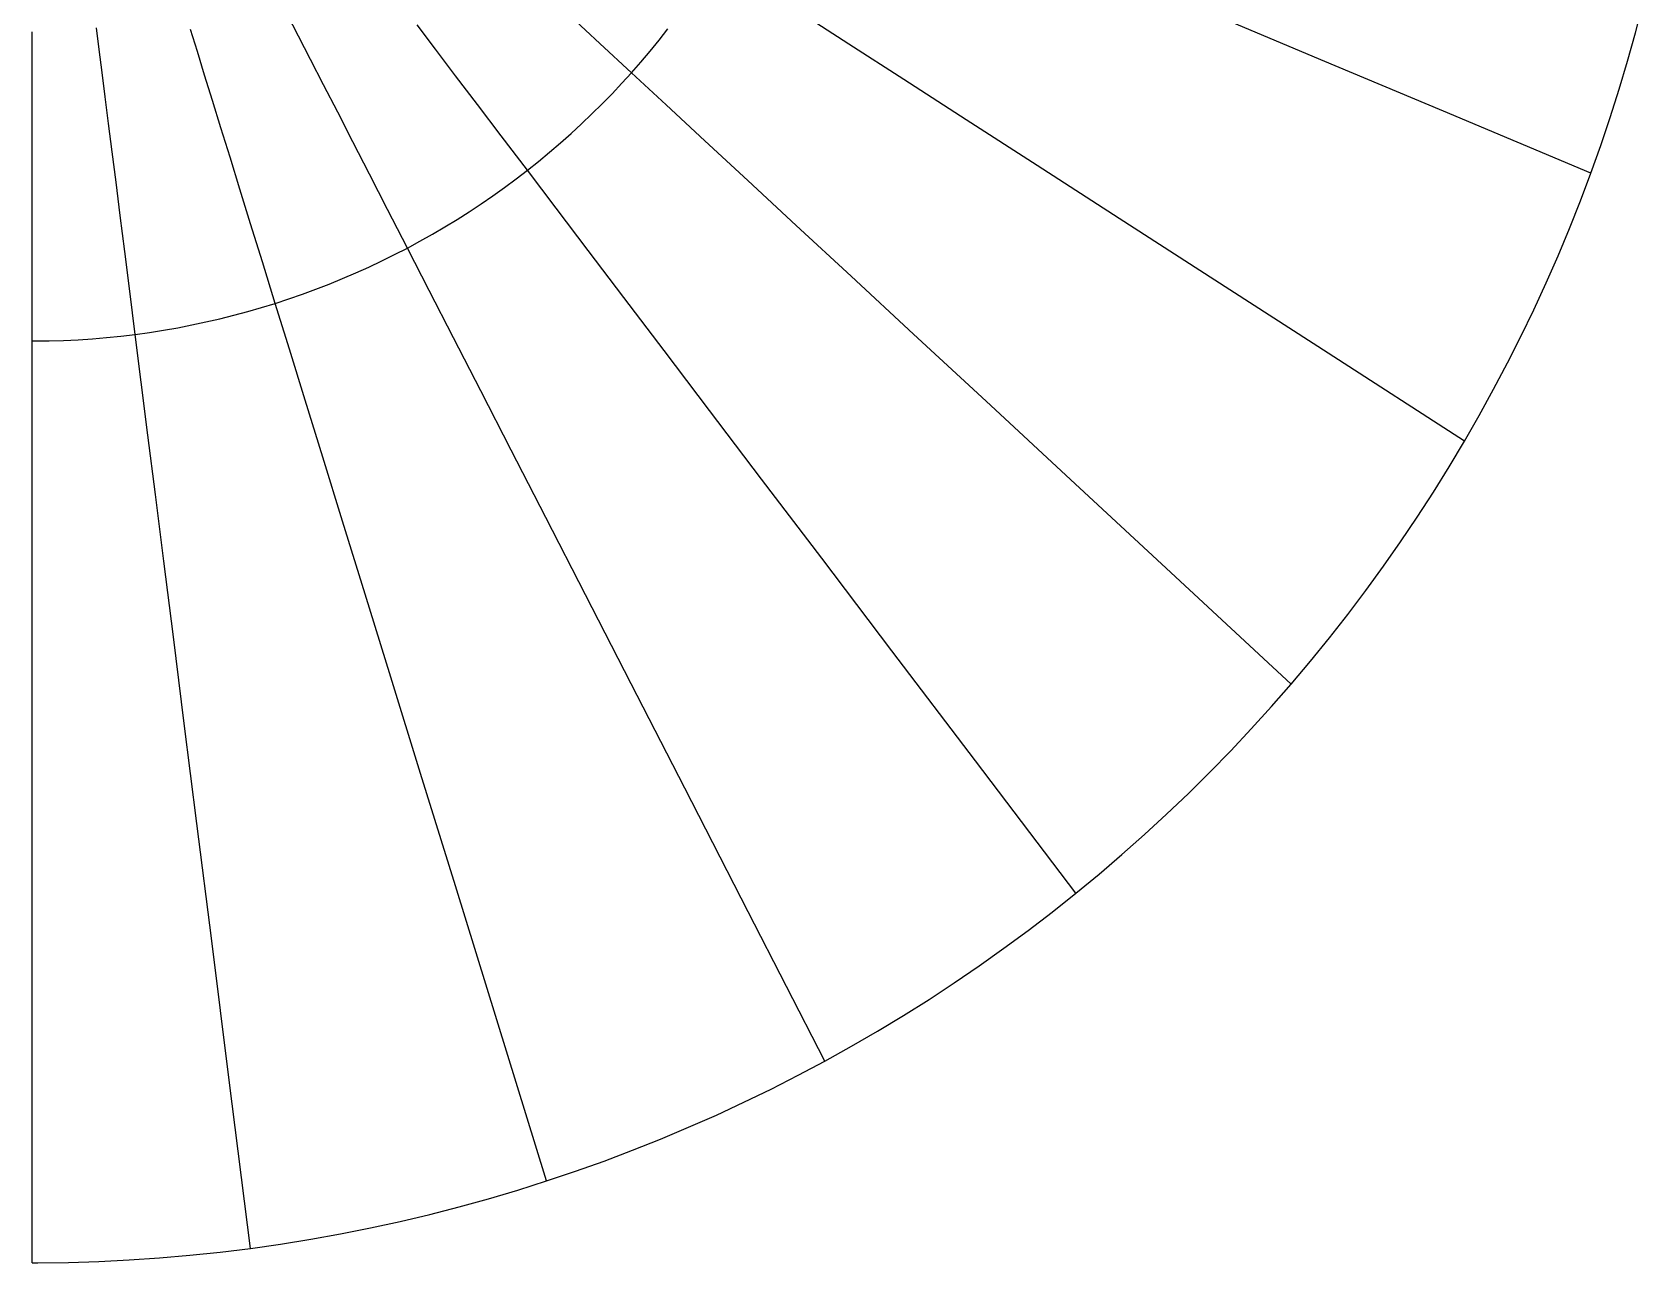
# Model space of a CAD drawing. Extents: x -36224 to 36225, y -38121 to 34420.
# Drawn here: x 0 to 35137, y -38121 to -11282 of the extents above; entities that cross this region are included whole.
import ezdxf

# ---------------------------------------------------------------- set-up
doc = ezdxf.new("R2010")
doc.units = 0
doc.layers.add('MERIDIANS', color=7, linetype='Continuous')
doc.layers.add('PARALLELS', color=7, linetype='Continuous')

msp = doc.modelspace()

# ---------------------------------------------------------------- linework, layer by layer
at = {"layer": 'MERIDIANS'}
for p, q in [((5810.32427, -11366.6316), (5564.31437, -10887.72429)), ((17815.21748, -11541.64019), (16747.55327, -10853.28758)), ((1463.48484, -11657.07752), (1404.19005, -11187.03332)), ((3602.83697, -11702.20176), (3453.70342, -11220.1129)), ((8799.47184, -11653.19746), (8395.68041, -11121.00878)), ((12384.76565, -11528.54872), (11757.51949, -10947.4869)), ((28116.76995, -11881.10433), (25853.48272, -10929.20488)), ((0.20411, -11750.49825), (0.19583, -11276.61182)), ((6074.13987, -11880.20122), (5810.32427, -11366.6316)), ((13072.90176, -12166.01714), (12384.76565, -11528.54872)), ((19014.53363, -12314.87244), (17815.21748, -11541.64019)), ((0.21293, -12255.86597), (0.20411, -11750.49825)), ((1526.71804, -12158.34248), (1463.48484, -11657.07752)), ((3762.30848, -12217.70906), (3602.83697, -11702.20176)), ((6357.94622, -12432.68685), (6074.13987, -11880.20122)), ((9236.86864, -12229.6773), (8799.47184, -11653.19746)), ((30792.50424, -13006.47187), (28116.76995, -11881.10433)), ((0.22236, -12796.30034), (0.21293, -12255.86597)), ((1594.33813, -12694.38338), (1526.71804, -12158.34248)), ((3933.3394, -12770.58333), (3762.30848, -12217.70906)), ((9712.5505, -12856.61606), (9236.86864, -12229.6773)), ((13831.7323, -12868.97474), (13072.90176, -12166.01714)), ((6664.29899, -13029.06358), (6357.94622, -12432.68685)), ((20372.33386, -13190.28375), (19014.53363, -12314.87244)), ((0.23247, -13375.94816), (0.22236, -12796.30034)), ((1666.86381, -13269.31202), (1594.33813, -12694.38338)), ((4117.35017, -13365.41619), (3933.3394, -12770.58333)), ((10232.10506, -13541.37811), (9712.5505, -12856.61606)), ((14673.28156, -13648.56046), (13831.7323, -12868.97474)), ((1744.8983, -13887.91043), (1666.86381, -13269.31202)), ((6996.20662, -13675.18792), (6664.29899, -13029.06358)), ((21923.26668, -14190.21298), (20372.33386, -13190.28375)), ((34003.34693, -14356.89675), (30792.50424, -13006.47187)), ((0.24336, -13999.63228), (0.23247, -13375.94816)), ((4316.00242, -14007.57913), (4117.35017, -13365.41619)), ((7357.23529, -14378.00219), (6996.20662, -13675.18792)), ((10802.25951, -14292.82976), (10232.10506, -13541.37811)), ((15612.45987, -14518.58676), (14673.28156, -13648.56046)), ((0.25511, -14672.99545), (0.24336, -13999.63228)), ((1829.1474, -14555.77348), (1744.8983, -13887.91043)), ((4531.25265, -14703.39661), (4316.00242, -14007.57913)), ((7751.64471, -15145.79873), (7357.23529, -14378.00219)), ((11431.18692, -15121.74295), (10802.25951, -14292.82976)), ((23712.86728, -15344.01791), (21923.26668, -14190.21298)), ((0.26785, -15402.68253), (0.25511, -14672.99545)), ((1920.44218, -15279.48945), (1829.1474, -14555.77348)), ((4765.42061, -15460.36754), (4531.25265, -14703.39661)), ((16667.98504, -15496.39327), (15612.45987, -14518.58676)), ((0.2817, -16196.57357), (0.26785, -15402.68253)), ((2019.76822, -16066.87111), (1920.44218, -15279.48945)), ((8184.56536, -15988.56504), (7751.64471, -15145.79873)), ((12128.91698, -16041.33659), (11431.18692, -15121.74295)), ((25802.19845, -16691.06743), (23712.86728, -15344.01791)), ((5021.27789, -16287.45135), (4765.42061, -15460.36754)), ((17863.68097, -16604.04971), (16667.98504, -15496.39327)), ((2128.3032, -16927.25427), (2019.76822, -16066.87111)), ((8662.23317, -16918.44064), (8184.56536, -15988.56504)), ((12907.89515, -17068.01354), (12128.91698, -16041.33659)), ((0.29684, -17064.08513), (0.2817, -16196.57357)), ((5302.16366, -17195.44217), (5021.27789, -16287.45135)), ((19230.34662, -17870.08732), (17863.68097, -16604.04971)), ((28275.08686, -18285.40689), (25802.19845, -16691.06743)), ((0.31346, -18016.56421), (0.29684, -17064.08513)), ((2247.46619, -17871.88827), (2128.3032, -16927.25427)), ((5612.1378, -18197.46404), (5302.16366, -17195.44217)), ((9192.30442, -17950.32997), (8662.23317, -16918.44064)), ((13783.75689, -18222.38102), (12907.89515, -17068.01354)), ((2378.98289, -18914.4531), (2247.46619, -17871.88827)), ((20808.51075, -19332.05072), (19230.34662, -17870.08732)), ((0.33181, -19067.81006), (0.31346, -18016.56421)), ((5956.18667, -19309.63579), (5612.1378, -18197.46404)), ((9784.28466, -19102.73748), (9192.30442, -17950.32997)), ((14776.42003, -19530.69029), (13783.75689, -18222.38102)), ((31246.54498, -20201.18801), (28275.08686, -18285.40689)), ((2524.97318, -20071.75366), (2378.98289, -18914.4531)), ((0.35218, -20234.77484), (0.33181, -19067.81006)), ((6340.50341, -20551.97738), (5956.18667, -19309.63579)), ((10450.12316, -20398.92483), (9784.28466, -19102.73748)), ((15911.65893, -21026.91145), (14776.42003, -19530.69029)), ((22652.60417, -21040.36293), (20808.51075, -19332.05072)), ((0.37493, -21538.51903), (0.35218, -20234.77484)), ((2688.0706, -21364.66655), (2524.97318, -20071.75366)), ((6772.87669, -21949.66649), (6340.50341, -20551.97738)), ((11205.05242, -21868.54509), (10450.12316, -20398.92483)), ((17223.4283, -22755.79607), (15911.65893, -21026.91145)), ((24837.48025, -23064.36587), (22652.60417, -21040.36293)), ((2871.58795, -22819.45319), (2688.0706, -21364.66655)), ((0.40054, -23005.53678), (0.37493, -21538.51903)), ((7263.2401, -23534.81436), (6772.87669, -21949.66649)), ((12068.79917, -23550.00028), (11205.05242, -21868.54509)), ((3079.7515, -24469.6162), (2871.58795, -22819.45319)), ((18757.38863, -24777.52373), (17223.4283, -22755.79607)), ((0.42958, -24669.62954), (0.40054, -23005.53678)), ((27466.08465, -25499.42528), (24837.48025, -23064.36587)), ((7824.46517, -25349.02951), (7263.2401, -23534.81436)), ((13067.37422, -25493.92562), (12068.79917, -23550.00028)), ((3318.03917, -26358.58051), (3079.7515, -24469.6162)), ((0.46283, -26574.61253), (0.42958, -24669.62954)), ((20576.42693, -27174.9782), (18757.38863, -24777.52373)), ((8473.53453, -27447.20997), (7824.46517, -25349.02951)), ((14235.79155, -27768.48283), (13067.37422, -25493.92562)), ((0.50129, -28778.32025), (0.46283, -26574.61253)), ((3593.6811, -28543.66109), (3318.03917, -26358.58051)), ((22767.20837, -30062.38237), (20576.42693, -27174.9782)), ((9233.32586, -29903.31009), (8473.53453, -27447.20997)), ((15622.33319, -30467.66247), (14235.79155, -27768.48283)), ((0.54632, -31358.70185), (0.50129, -28778.32025)), ((3916.42117, -31102.10006), (3593.6811, -28543.66109)), ((10135.41311, -32819.39572), (9233.32586, -29903.31009)), ((17293.64568, -33721.20531), (15622.33319, -30467.66247)), ((4299.71359, -34140.55227), (3916.42117, -31102.10006)), ((0.59981, -34423.39957), (0.54632, -31358.70185)), ((11223.43042, -36336.51852), (10135.41311, -32819.39572)), ((0.66434, -38121.28936), (0.59981, -34423.39957)), ((4762.1638, -37806.50748), (4299.71359, -34140.55227))]:
    msp.add_line(p, q, dxfattribs=at)
at = {"layer": 'PARALLELS'}
for p, q in [((34975.9586, -11292.39117), (35137.31265, -10671.35376)), ((13675.65945, -11454.28566), (13867.94195, -11210.19939)), ((13479.01932, -11695.00394), (13675.65945, -11454.28566)), ((34803.50813, -11910.98817), (34975.9586, -11292.39117)), ((13072.90176, -12166.01714), (13278.08006, -11932.27414)), ((13278.08006, -11932.27414), (13479.01932, -11695.00394)), ((34619.98855, -12526.94104), (34803.50813, -11910.98817)), ((12863.54601, -12396.15489), (13072.90176, -12166.01714)), ((12432.55617, -12845.3077), (12650.07594, -12622.61038)), ((12650.07594, -12622.61038), (12863.54601, -12396.15489)), ((34425.43109, -13140.04598), (34619.98855, -12526.94104)), ((12211.05278, -13064.17209), (12432.55617, -12845.3077)), ((11756.36686, -13490.1088), (11985.63335, -13279.12993)), ((11985.63335, -13279.12993), (12211.05278, -13064.17209)), ((34219.87086, -13750.09915), (34425.43109, -13140.04598)), ((11286.57579, -13899.84613), (11523.32374, -13697.03751)), ((11523.32374, -13697.03751), (11756.36686, -13490.1088)), ((11046.1962, -14098.46599), (11286.57579, -13899.84613)), ((34003.34693, -14356.89675), (34219.87086, -13750.09915)), ((10554.84158, -14482.87144), (10802.25951, -14292.82976)), ((10802.25951, -14292.82976), (11046.1962, -14098.46599)), ((33775.90231, -14960.23513), (34003.34693, -14356.89675)), ((10049.87193, -14849.73146), (10304.01957, -14668.52642)), ((10304.01957, -14668.52642), (10554.84158, -14482.87144)), ((9531.91973, -15198.54605), (9792.47835, -15026.42479)), ((9792.47835, -15026.42479), (10049.87193, -14849.73146)), ((33537.58398, -15559.91086), (33775.90231, -14960.23513)), ((9001.63704, -15528.83851), (9268.27821, -15366.03641)), ((9268.27821, -15366.03641), (9531.91973, -15198.54605)), ((8459.69455, -15840.15628), (8732.08064, -15686.89655)), ((8732.08064, -15686.89655), (9001.63704, -15528.83851)), ((33288.44293, -16155.7208), (33537.58398, -15559.91086)), ((7626.42931, -16270.62706), (7906.78072, -16132.07178)), ((7906.78072, -16132.07178), (8184.56536, -15988.56504)), ((8184.56536, -15988.56504), (8459.69455, -15840.15628)), ((33028.53413, -16747.46221), (33288.44293, -16155.7208)), ((7058.38571, -16532.69389), (7343.60077, -16404.18313)), ((7343.60077, -16404.18313), (7626.42931, -16270.62706)), ((6189.34101, -16887.51898), (6481.16299, -16774.40362)), ((6481.16299, -16774.40362), (6770.87565, -16656.11495)), ((6770.87565, -16656.11495), (7058.38571, -16532.69389)), ((32757.91658, -17334.93281), (33028.53413, -16747.46221)), ((5002.85271, -17287.49024), (5302.16366, -17195.44217)), ((5302.16366, -17195.44217), (5599.74611, -17098.07476)), ((5599.74611, -17098.07476), (5895.50376, -16995.42183)), ((5895.50376, -16995.42183), (6189.34101, -16887.51898)), ((3790.27291, -17601.87712), (4095.52185, -17531.40778)), ((4095.52185, -17531.40778), (4399.43389, -17455.50227)), ((4399.43389, -17455.50227), (4701.91025, -17374.18699)), ((4701.91025, -17374.18699), (5002.85271, -17287.49024)), ((32476.65332, -17917.93087), (32757.91658, -17334.93281)), ((1624.49415, -17941.12686), (1936.29668, -17909.29155)), ((1936.29668, -17909.29155), (2247.46619, -17871.88827)), ((2247.46619, -17871.88827), (2557.90108, -17828.93009)), ((2557.90108, -17828.93009), (2867.50001, -17780.432)), ((2867.50001, -17780.432), (3176.16198, -17726.41093)), ((3176.16198, -17726.41093), (3483.78636, -17666.88572)), ((3483.78636, -17666.88572), (3790.27291, -17601.87712)), ((32184.81139, -18496.25534), (32476.65332, -17917.93087)), ((0.31346, -18016.56421), (59.55817, -18016.46303)), ((59.55817, -18016.46303), (372.99417, -18012.59533)), ((372.99417, -18012.59533), (686.30818, -18003.12357)), ((686.30818, -18003.12357), (999.39774, -17988.05107)), ((999.39774, -17988.05107), (1312.16048, -17967.38309)), ((1312.16048, -17967.38309), (1624.49415, -17941.12686)), ((31882.46191, -19069.70587), (32184.81139, -18496.25534)), ((31569.68004, -19638.08296), (31882.46191, -19069.70587)), ((31246.54498, -20201.18801), (31569.68004, -19638.08296)), ((30913.14, -20758.82344), (31246.54498, -20201.18801)), ((30569.5524, -21310.79276), (30913.14, -20758.82344)), ((30215.87354, -21856.90067), (30569.5524, -21310.79276)), ((29852.1988, -22396.95317), (30215.87354, -21856.90067)), ((29478.6276, -22930.75761), (29852.1988, -22396.95317)), ((29095.26338, -23458.12284), (29478.6276, -22930.75761)), ((28702.21357, -23978.85927), (29095.26338, -23458.12284)), ((28299.5896, -24492.77897), (28702.21357, -23978.85927)), ((27887.50685, -24999.69574), (28299.5896, -24492.77897)), ((27466.08465, -25499.42528), (27887.50685, -24999.69574)), ((27035.44626, -25991.78518), (27466.08465, -25499.42528)), ((26595.71881, -26476.59512), (27035.44626, -25991.78518)), ((26147.0333, -26953.67688), (26595.71881, -26476.59512)), ((25689.52458, -27422.85448), (26147.0333, -26953.67688)), ((25223.33126, -27883.95427), (25689.52458, -27422.85448)), ((24748.59574, -28336.80501), (25223.33126, -27883.95427)), ((24265.4641, -28781.23796), (24748.59574, -28336.80501)), ((23774.08613, -29217.08699), (24265.4641, -28781.23796)), ((23274.61523, -29644.18868), (23774.08613, -29217.08699)), ((22767.20837, -30062.38237), (23274.61523, -29644.18868)), ((22252.02605, -30471.51028), (22767.20837, -30062.38237)), ((21729.23227, -30871.41761), (22252.02605, -30471.51028)), ((21198.99441, -31261.9526), (21729.23227, -30871.41761)), ((20661.48323, -31642.96664), (21198.99441, -31261.9526)), ((20116.87278, -32014.31432), (20661.48323, -31642.96664)), ((19565.34034, -32375.85359), (20116.87278, -32014.31432)), ((19007.06636, -32727.44574), (19565.34034, -32375.85359)), ((18442.23439, -33068.95557), (19007.06636, -32727.44574)), ((17871.03099, -33400.25143), (18442.23439, -33068.95557)), ((16710.27085, -34031.69289), (17293.64568, -33721.20531)), ((17293.64568, -33721.20531), (17871.03099, -33400.25143)), ((16121.10169, -34331.59366), (16710.27085, -34031.69289)), ((15526.3361, -34620.79097), (16121.10169, -34331.59366)), ((14926.1746, -34899.17209), (15526.3361, -34620.79097)), ((14320.82026, -35166.62829), (14926.1746, -34899.17209)), ((13095.35757, -35668.35145), (13710.47862, -35423.05491)), ((13710.47862, -35423.05491), (14320.82026, -35166.62829)), ((12475.66727, -35902.42155), (13095.35757, -35668.35145)), ((11223.43042, -36336.51852), (11851.62008, -36125.17316)), ((11851.62008, -36125.17316), (12475.66727, -35902.42155)), ((9955.49129, -36724.66131), (10591.31472, -36536.37423)), ((10591.31472, -36536.37423), (11223.43042, -36336.51852)), ((9316.18021, -36901.30529), (9955.49129, -36724.66131)), ((7379.5467, -37360.70156), (8027.98382, -37219.38852)), ((8027.98382, -37219.38852), (8673.60327, -37066.23616)), ((8673.60327, -37066.23616), (9316.18021, -36901.30529)), ((6075.12551, -37607.58966), (6728.51811, -37490.1191)), ((6728.51811, -37490.1191), (7379.5467, -37360.70156)), ((3442.50229, -37957.1379), (4103.05492, -37887.87545)), ((4103.05492, -37887.87545), (4762.1638, -37806.50748)), ((4762.1638, -37806.50748), (5419.59752, -37713.06647)), ((5419.59752, -37713.06647), (6075.12551, -37607.58966)), ((0.66434, -38121.28936), (126.22528, -38121.06917)), ((126.22528, -38121.06917), (790.50479, -38112.65216)), ((790.50479, -38112.65216), (1454.50592, -38092.03986)), ((1454.50592, -38092.03986), (2117.99485, -38059.2405)), ((2117.99485, -38059.2405), (2780.73804, -38014.26719)), ((2780.73804, -38014.26719), (3442.50229, -37957.1379))]:
    msp.add_line(p, q, dxfattribs=at)

doc.saveas('drawing.dxf')
